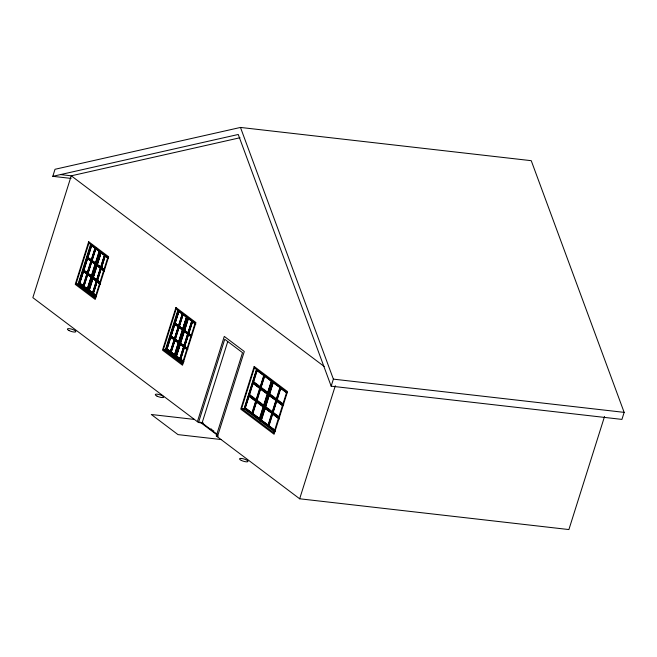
<?xml version="1.0" encoding="UTF-8"?>
<svg xmlns="http://www.w3.org/2000/svg" width="657" height="657" viewBox="0 0 657 657"><rect width="100%" height="100%" fill="white"/><g stroke="black" fill="none" stroke-linecap="round" stroke-linejoin="round"><path stroke-width="0.99" d="M52.798 176.322L55.016 169.284L240.478 127.442L531.242 160.678L624.15 412.366L621.933 419.404L331.169 386.168L238.253 134.48L52.798 176.322L71.096 178.417M107.805 257.396L95.002 298.007L76.097 283.758L88.909 243.147L108.249 257.7M90.617 244.347L78.117 283.988L95.446 297.046M78.873 283.068L89.541 249.233M90.157 247.295L91.068 244.396M78.996 283.389L87.783 289.729L78.996 283.389L91.159 244.815L98.558 250.103M79.431 283.093L83.496 285.869L79.431 283.093L83.168 271.251L83.62 271.3L87.233 274.026L83.784 284.957M87.553 273.008L83.488 270.232L87.225 258.39L87.668 258.439L83.94 270.282L87.553 273.008L91.282 261.166L87.447 258.415L83.71 270.257L87.324 272.983M87.545 257.372L91.274 245.529L91.725 245.578L95.339 248.305L91.602 260.147L87.545 257.372L91.602 260.147M79.448 283.446L91.61 244.864M91.504 245.554L87.767 257.396L91.38 260.123M79.883 283.142L83.62 271.3M87.989 257.421L91.725 245.578M83.045 285.82L86.781 273.969L83.168 271.251M87.102 272.959L90.838 261.116L87.225 258.39M91.159 260.098L94.887 248.256L95.339 248.305M83.603 286.238L87.34 274.388L87.783 274.445L91.397 277.164L87.668 289.014L83.603 286.238L87.668 289.014M91.717 276.154L87.66 273.378L91.389 261.535L91.84 261.585L88.104 273.427L91.717 276.154L95.454 264.303L91.619 261.56L87.882 273.402L91.495 276.129M95.322 263.243L99.059 251.393L99.511 251.45L95.774 263.293L91.709 260.517L95.446 248.675L98.788 250.9M95.667 248.699L91.939 260.542L95.552 263.268M84.055 286.288L87.783 274.445M95.774 263.293L92.161 260.566L95.897 248.724M87.217 288.957L90.953 277.114L87.34 274.388M91.274 276.096L95.002 264.254L91.389 261.535M87.332 289.68L99.494 251.097M88.071 288.809L95.602 264.927M98.205 256.657L95.889 264.007L87.102 257.675L95.446 263.958M100.069 251.467L87.57 291.108L88.022 291.166M96.086 296.274L88.449 290.517L100.611 251.935L103.141 253.561M88.884 290.213L92.621 278.371L93.064 278.42L96.678 281.147L92.949 292.989L88.884 290.213L92.949 292.989M96.998 280.128L92.941 277.361L96.669 265.51L97.121 265.568L93.384 277.41L96.998 280.128L100.735 268.286L96.899 265.535L93.163 277.385L96.776 280.104L100.513 268.261M100.603 267.218L104.34 255.376L104.791 255.425L101.055 267.276L96.99 264.5L100.726 252.649L104.069 254.883M95.84 295.806L88.892 290.566L101.055 251.984M100.948 252.682L97.22 264.525L100.833 267.243L104.562 255.401L100.726 252.649M89.336 290.271L93.064 278.42M97.729 263.638L101.178 252.707M92.497 292.94L96.234 281.097L92.621 278.371M96.554 280.079L100.283 268.237L96.669 265.51M95.947 295.535L93.056 293.359L96.784 281.516L100.127 283.742M99.995 282.682L97.105 280.498L100.841 268.656L101.293 268.705L97.556 280.547L100.447 282.732M104.052 269.822L101.162 267.637L104.898 255.795L108.233 258.029M105.227 255.13L93.064 293.712L92.612 293.654L104.775 255.08L108.003 257.224M105.12 255.819L101.383 267.662L104.274 269.846M93.787 292.496L97.236 281.566M103.781 269.329L101.613 267.695L105.342 255.844M195.072 323.187L182.268 363.789L163.371 349.549L176.175 308.938L195.523 323.49M177.891 310.137L165.392 349.779L182.712 362.836M166.147 348.859L175.591 318.883M176.207 316.953L178.343 310.186M166.27 349.179L175.058 355.519L166.27 349.179L178.433 310.605L187.22 316.937M166.714 349.228L178.876 310.654M178.77 311.344L175.041 323.187L178.655 325.913L182.383 314.071L178.548 311.319L182.613 314.095L178.876 325.938L174.811 323.162L178.876 325.938M167.157 348.933L170.886 337.09L170.442 337.041L174.499 339.809L170.771 351.659L166.706 348.883L170.771 351.659M171.206 336.072L174.943 324.23L174.491 324.18L178.556 326.956L174.819 338.798L170.763 336.023L174.097 338.256M175.263 323.211L179 311.369M170.319 351.602L174.056 339.759M174.376 338.749L178.104 326.899M178.425 325.888L182.161 314.038L182.613 314.095M178.334 326.923L174.598 338.774L170.984 336.047L174.721 324.205L178.556 326.956M182.942 314.489L179.205 326.332L182.818 329.058L186.555 317.208L182.72 314.465L183.163 314.514L186.777 317.232L183.048 329.083L178.983 326.307L183.048 329.083M171.321 352.078L175.058 340.236L174.606 340.178L178.671 342.954L174.934 354.796L170.877 352.029L174.934 354.796M175.378 339.217L179.115 327.375L178.663 327.317L182.728 330.093L178.991 341.944L174.926 339.168L178.991 341.944M179.435 326.357L183.163 314.514M174.491 354.747L178.219 342.905M178.54 341.886L182.276 330.044M182.597 329.026L186.333 317.183L186.777 317.232M182.498 330.069L178.77 341.911L175.156 339.193L178.885 327.35L182.728 330.093M174.606 355.462L186.769 316.888M175.345 354.599L179.558 341.229M180.158 339.324L182.876 330.717M183.163 329.798L174.376 323.458L183.163 329.798L185.479 322.447M186.062 320.616L186.925 317.857M187.344 317.257L174.844 356.899L175.288 356.948M182.662 361.539L175.715 356.308L187.877 317.725L193.889 321.963M176.158 356.004L180.215 358.779L176.158 356.004L179.887 344.161L183.952 346.937L179.887 344.161M180.207 343.143L183.944 331.3L184.395 331.35L180.659 343.2L184.272 345.919L180.207 343.143L180.659 343.2M184.264 330.29L188.001 318.44L188.444 318.497L192.058 321.216L191.614 321.166L187.877 333.009L188.329 333.058L184.264 330.29L187.877 333.009M183.114 361.596L176.166 356.357L188.329 317.774M188.222 318.464L184.486 330.315L188.099 333.033L191.836 321.191L188.001 318.44M176.602 356.053L180.338 344.211M184.716 330.34L188.444 318.497M179.772 358.73L183.5 346.888M183.82 345.869L187.557 334.027L183.944 331.3M187.779 334.052L184.05 345.894L180.437 343.168L184.165 331.325L188.009 334.076L187.557 334.027M192.049 320.871L179.887 359.445L180.338 359.494L192.501 320.92M183.935 361.876L180.322 359.149L184.059 347.307L186.678 348.99M187.27 348.465L184.379 346.288L188.116 334.446L188.559 334.495L185.118 345.426M191.327 335.612L188.436 333.428L192.164 321.585L194.784 323.269M192.394 321.61L188.658 333.452L191.548 335.637M183.664 361.383L180.774 359.198L184.51 347.356M189.167 332.565L192.616 321.634M197.387 421.679L224.275 336.4L244.289 351.487L217.401 436.765M203.432 423.083L198.496 422.517L224.743 339.267L242.532 352.678L216.284 435.928L299.666 498.786L568.896 529.558L604.539 416.497M227.733 341.615L202.093 422.927L217.459 434.507M286.657 392.221L273.854 432.832L241.612 408.523L254.415 367.912L287.052 392.484M256.575 369.168L244.076 408.81L274.708 431.895M259.515 419.478L271.678 380.896L272.129 380.945L259.967 419.527L259.515 419.478L244.503 408.161L256.673 369.579L257.117 369.628L253.06 382.489L252.617 382.44L268.072 393.806M248.675 396.015L255.622 401.255L251.894 413.097L244.946 407.866L248.675 396.015L249.126 396.072L245.39 407.915L252.337 413.154M248.995 395.005L252.731 383.154L259.679 388.394L255.943 400.236L256.394 400.294L248.995 395.005L255.943 400.236M256.788 370.302L263.736 375.533L260 387.384L253.052 382.144L256.788 370.302L263.416 375.007M245.242 407.291L248.716 396.27M252.773 383.401L249.011 395.35L250.506 396.483M249.446 395.054L253.183 383.212L260.131 388.443M260.451 387.433L253.503 382.193L257.232 370.351M263.58 406.962L259.844 418.805L252.444 413.516L256.181 401.673L262.808 406.379M260.238 388.813L267.185 394.052L263.449 405.895L256.501 400.663L260.238 388.813L266.865 393.518M260.558 387.802L264.295 375.952L264.738 376.009L271.686 381.241L267.957 393.091L260.558 387.802L267.957 393.091M256.222 401.928L252.46 413.869L252.009 413.82L264.171 375.237L266.126 376.42M260.279 389.067L256.509 401.008L256.066 400.959M261.149 386.308L264.04 377.126M259.844 418.805L252.896 413.573L256.632 401.723M267.637 394.101L263.9 405.952L256.953 400.713L260.689 388.862M261.01 387.852L264.738 376.009M259.4 418.755L263.128 406.913L256.181 401.673M267.506 393.034L271.242 381.191L264.295 375.952M260.156 421.088L272.696 381.315M274.881 431.058L260.624 420.316L272.786 381.733M261.067 420.012L268.458 425.301L261.067 420.012L264.796 408.169L272.195 413.458L264.796 408.169M275.8 400.548L272.064 412.391L265.116 407.151L268.853 395.309L276.252 400.598L268.853 395.309M279.857 387.687L276.121 399.53L269.173 394.299L272.91 382.448L280.301 387.737L272.91 382.448M261.363 419.445L265.132 407.504L264.681 407.455L278.938 418.197M265.42 406.584L272.951 382.694M261.511 420.061L265.247 408.219M272.515 412.44L265.568 407.209L269.304 395.358M276.572 399.587L269.625 394.348L273.353 382.505M268.015 425.251L271.743 413.409M280.293 387.392L268.13 425.966L268.582 426.023M274.741 430.327L268.565 425.67L272.302 413.828L272.754 413.877L269.017 425.72L275.193 430.376M278.798 417.466L272.622 412.81L276.359 400.967L282.535 405.624M282.855 404.605L276.679 399.949L280.416 388.106L287.035 392.812M269.156 424.184L272.055 414.994M276.4 401.222L272.63 413.163L274.881 414.854M276.975 399.382L280.457 388.361M279.25 417.515L273.074 412.859L276.802 401.016L282.978 405.673M283.298 404.663L277.123 400.006L280.859 388.156M331.169 386.168L333.386 379.138L240.478 127.442M299.666 498.786L335.316 385.725M240.035 137.74L71.26 175.813L60.493 174.581M92.152 260.221L92.596 260.271M91.709 260.517L92.161 260.566M91.274 260.813L91.725 260.862M90.838 261.116L91.282 261.166M95.002 264.254L95.454 264.303M96.99 264.5L101.055 267.276M101.597 267.342L102.049 267.391M101.162 267.637L101.613 267.695M100.726 267.941L101.17 267.99M100.283 268.237L100.735 268.286M83.488 270.232L83.94 270.282M88.095 273.074L88.547 273.131M87.66 273.378L88.104 273.427M87.217 273.673L87.668 273.723M86.781 273.969L87.233 274.026M90.953 277.114L91.397 277.164M92.941 277.361L93.384 277.41M97.548 280.202L97.992 280.252M97.105 280.498L97.556 280.547M96.669 280.794L97.121 280.851M96.234 281.097L96.678 281.147M76.097 283.758L78.569 284.038L95.889 297.095M88.449 290.517L88.892 290.566M93.056 293.359L96.39 295.593M179.418 326.003L179.87 326.061M178.548 326.603L178.991 326.652M188.871 333.132L189.323 333.181M188.436 333.428L191.77 335.661M187.992 333.723L188.444 333.781M175.37 338.864L175.813 338.922M174.491 339.464L174.943 339.513M184.814 345.993L185.266 346.042M184.379 346.288L187.721 348.522M183.944 346.584L184.387 346.641M163.371 349.549L166.336 349.885M175.715 356.308L176.166 356.357M180.322 359.149L180.774 359.198M333.386 379.138L624.15 412.366M271.242 381.191L271.686 381.241M253.052 382.144L253.503 382.193M260.123 388.098L260.566 388.147M269.173 394.299L269.625 394.348M269.181 394.643L268.738 394.594L282.995 405.344M276.679 399.949L277.123 400.006M256.501 400.663L256.953 400.713M255.622 401.255L256.074 401.304L249.898 396.647M264.015 406.667L248.56 395.3M265.116 407.151L265.568 407.209M244.946 407.866L245.39 407.915M244.503 408.161L259.967 419.527M241.612 408.523L244.568 408.868M272.622 412.81L273.074 412.859M252.444 413.516L252.896 413.573M260.624 420.316L275.291 431.082M268.565 425.67L269.017 425.72M194.39 419.421L151.315 414.501L177.998 434.614L221.072 439.533M216.284 435.928L218.264 436.149M324.164 366.466L71.26 175.813L32.85 297.646L198.496 422.517M269.879 379.245L271.374 380.378M277.739 385.174L279.241 386.308M91.274 245.529L95.117 248.28M95.446 248.675L99.281 251.417M104.898 255.795L108.011 258.004M192.164 321.585L195.778 324.312M280.416 388.106L286.592 392.763M253.38 381.479L268.393 392.787M269.501 393.625L283.725 404.351M103.954 270.084L96.554 264.796L104.2 270.561M191.22 335.875L183.829 330.586L191.466 336.343M253.816 383.056L255.318 384.189M265.067 391.539L266.57 392.672M272.934 397.469L274.437 398.602M278.19 401.435L279.693 402.56M104.184 270.889L101.063 268.68L97.335 280.523L100.225 282.707M191.45 336.671L188.337 334.47L184.601 346.313L187.491 348.497M100.841 268.656L104.455 271.382M188.116 334.446L191.006 336.622M249.332 394.34L264.336 405.648M265.453 406.486L278.88 416.612M99.897 282.945L92.497 277.656L100.143 283.413M187.861 349.261L179.772 343.447L187.417 349.204M252.764 398.183L255.762 400.442M258.012 402.141L261.018 404.4M265.88 408.071L269.633 410.896M276.383 415.988L277.886 417.121M170.886 337.09L174.499 339.809M175.058 340.236L178.671 342.954M273.526 414.46L278.929 418.534M87.003 274.002L83.39 271.275L79.661 283.118L83.275 285.844M91.175 277.139L87.562 274.421L83.825 286.263L87.438 288.981M99.905 283.717L97.014 281.541L93.278 293.383L96.168 295.568M187.171 349.508L184.28 347.331L180.552 359.174L183.443 361.35M96.784 281.516L100.398 284.235M184.059 347.307L186.949 349.483M272.302 413.828L279.25 419.067M165.843 349.828L183.163 362.886M199.851 421.958L217.467 435.238M213.747 430.811A4.41 1.158 17.5 0 1 213.492 430.713M212.564 430.269A4.41 1.158 17.5 0 1 212.162 430.048M211.809 429.818A4.41 1.158 17.5 0 1 211.291 429.391M211.201 429.292A4.41 1.158 17.5 0 1 211.078 428.709M88.67 241.71L75.227 284.35L95.232 299.436L108.676 256.797L88.67 241.71M95.331 247.952L83.168 286.534L83.611 286.583L95.774 248.009L95.331 247.952M92.842 278.396L89.106 290.246L92.719 292.965L96.456 281.122L92.842 278.396M175.936 307.501L162.493 350.14L182.506 365.226L195.95 322.587L175.936 307.501M170.664 337.066L166.927 348.908L170.541 351.635L174.277 339.784L170.664 337.066M182.597 313.742L170.434 352.324L170.886 352.374L183.048 313.791L182.597 313.742M174.836 340.203L171.099 352.053L174.713 354.772L178.449 342.929L174.836 340.203M180.117 344.186L176.38 356.028L179.993 358.755L183.73 346.912L180.117 344.186M254.177 366.483L240.733 409.122L274.084 434.261L287.528 391.621L254.177 366.483M83.496 270.585L83.053 270.528L91.84 276.868L83.496 270.585M170.771 336.376L170.319 336.318L179.106 342.658L170.771 336.376M241.291 460.393A4.41 1.158 17.5 0 0 247.96 461.477A4.41 1.158 17.5 0 0 242.022 458.52A4.41 1.158 17.5 0 0 241.291 460.393M69.141 330.602A4.41 1.158 17.5 0 0 75.81 331.686A4.41 1.158 17.5 0 0 69.872 328.73A4.41 1.158 17.5 0 0 69.141 330.602M157.023 396.122A4.41 1.158 17.5 0 0 163.683 397.206A4.41 1.158 17.5 0 0 157.746 394.249A4.41 1.158 17.5 0 0 157.023 396.122"/></g></svg>
